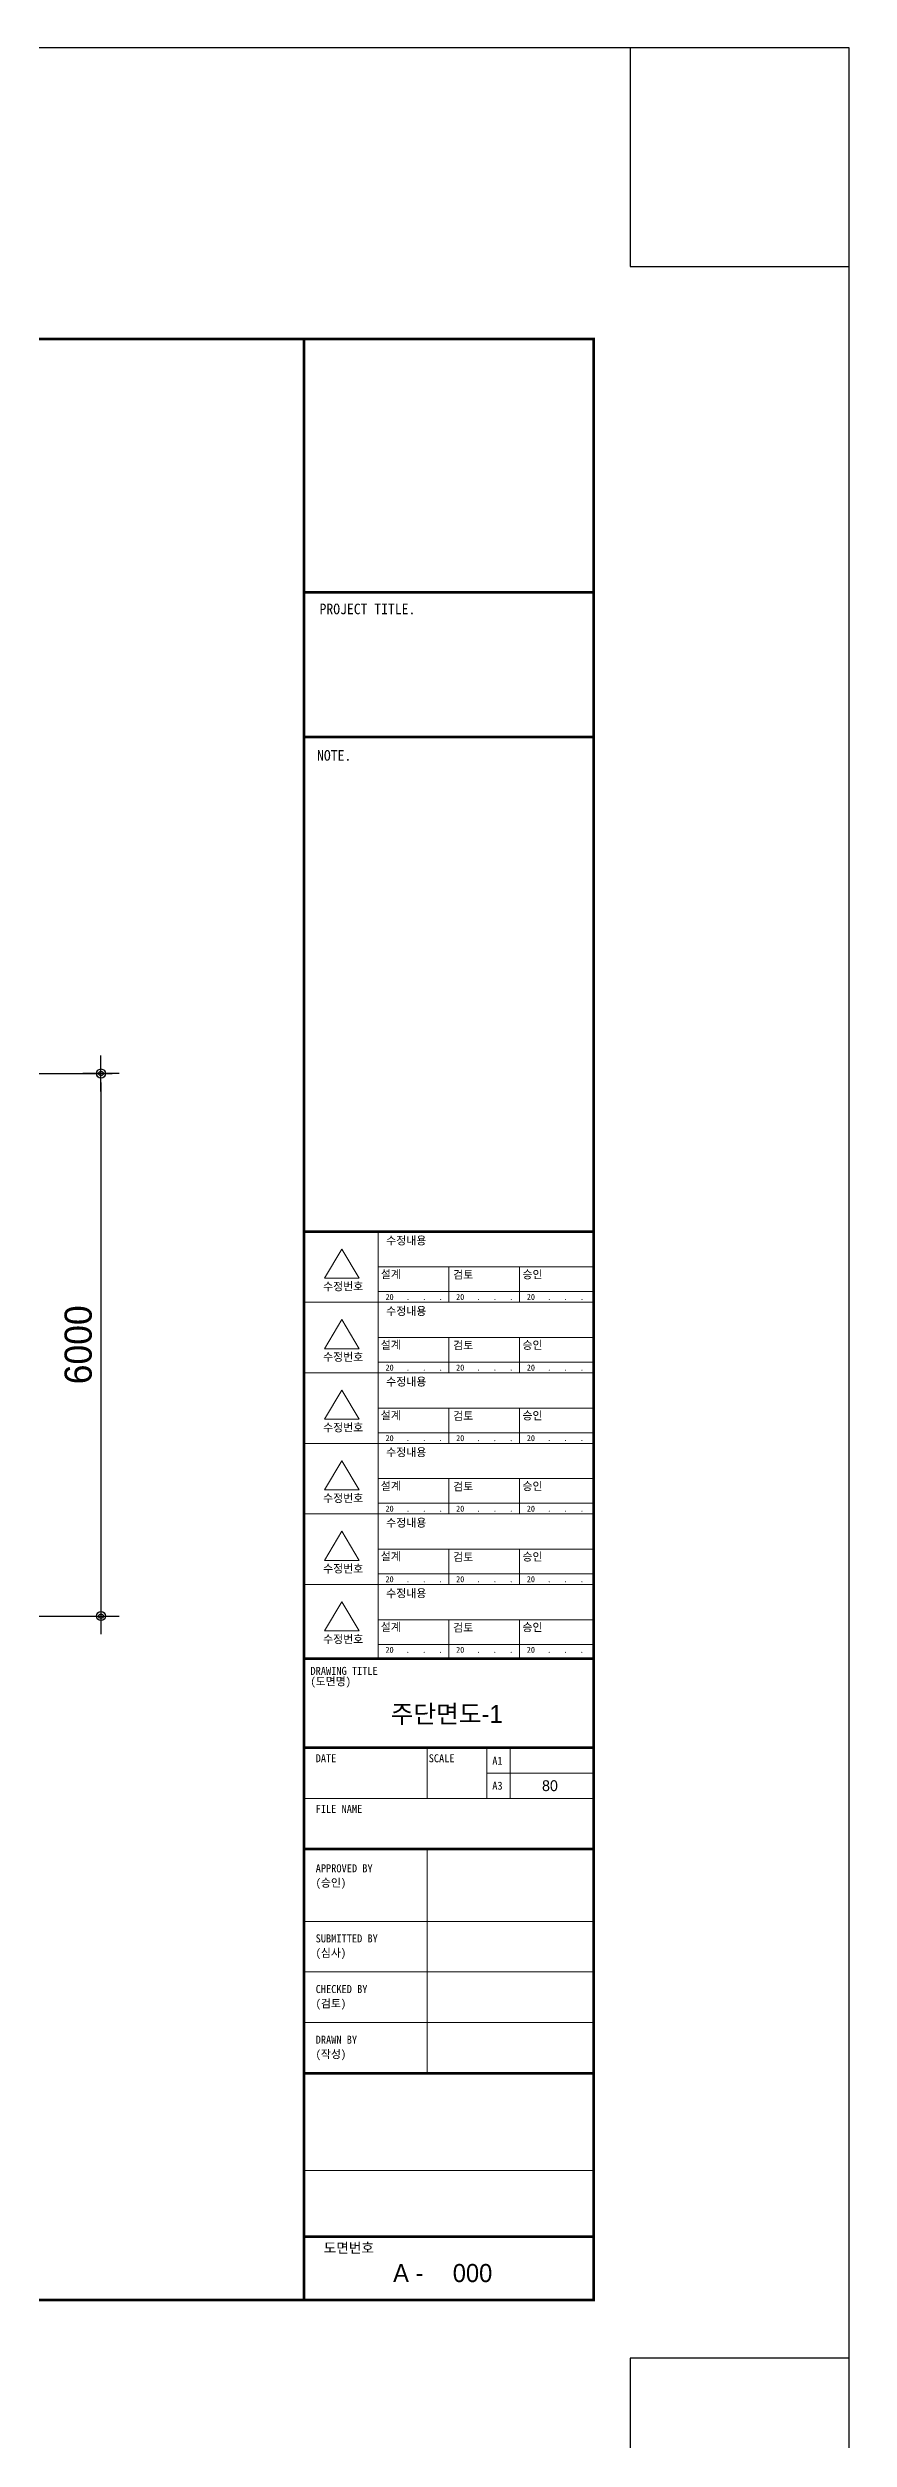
# Model space of a CAD drawing. Header units: millimetres. Extents: x 2237537 to 2823092, y 532110 to 734861.
# Drawn here: x 2458225 to 2467074, y 638504 to 664947 of the extents above; entities that cross this region are included whole.
import ezdxf
from ezdxf.enums import TextEntityAlignment as Align

# ---------------------------------------------------------------- set-up
doc = ezdxf.new("R2010")
doc.units = ezdxf.units.MM
doc.header["$LTSCALE"] = 300
doc.header["$MEASUREMENT"] = 0
doc.layers.get('0').update_dxf_attribs({"lineweight": 0})
for name, color, linetype in [('A-SHT', 9, 'Continuous'), ('BOX-T2', 4, 'Continuous'), ('COL', 2, 'Continuous'), ('DIM', 7, 'Continuous'), ('FORM', 4, 'Continuous'), ('TEX', 3, 'Continuous')]:
    doc.layers.add(name, color=color, linetype=linetype)
doc.styles.add('box4', font='GulimChe.ttf')
doc.styles.add('주열', font='Dotum.ttf')
doc.styles.add('타이틀', font='H2HDRM.TTF')
doc.styles.add('휴먼세엑스포', font='Dotum.ttf')
doc.dimstyles.new('CPDIM1', dxfattribs={"dimtxt": 3, "dimasz": 1, "dimexe": 1.25, "dimexo": 1, "dimgap": 1, "dimtad": 1, "dimdec": 0, "dimzin": 1, "dimdsep": 46, "dimtxsty": '휴먼세엑스포', "dimblk1": 'Z_DOT', "dimblk2": 'Z_DOT', "dimsah": 1, "dimcen": 2.5, "dimadec": 0, "dimazin": 0, "dimtfac": 1, "dimtdec": 0, "dimtix": 1, "dimtmove": 2, "dimatfit": 3, "dimldrblk": 'Z_DOT', "dimfxl": 1, "dimtolj": 1, "dimtzin": 1, "dimarcsym": 0})

# ---------------------------------------------------------------- blocks, each defined once
blk = doc.blocks.new('Z_DOT')
at = {"layer": 'DIM', "color": 7}
for p, q in [((-2, 0), (2, 0)), ((0, -2), (0, 2))]:
    blk.add_line(p, q, dxfattribs=at)
for radius in [0.5, 0.25]:
    blk.add_circle((0, 0), radius, dxfattribs=at)
blk = doc.blocks.new('*D142')
at = {"layer": 'DEFPOINTS', "color": 0}
for p in [(2456342, 653605), (2456342, 647605), (2458811, 647605)]:
    blk.add_point(p, dxfattribs=at)
at = {"layer": 'DIM', "color": 0, "lineweight": -2}
for p, q in [((2456442, 653605), (2458936, 653605)), ((2458811, 653505), (2458811, 647705)), ((2456442, 647605), (2458936, 647605))]:
    blk.add_line(p, q, dxfattribs=at)
at = {"layer": 'DIM', "color": 0, "lineweight": -2, "xscale": 100, "yscale": 100, "zscale": 100}
for p, rotation in [((2458811, 653605), 90), ((2458811, 647605), 270)]:
    blk.add_blockref('Z_DOT', p, dxfattribs=dict(at, rotation=rotation))
at = {"layer": 'DIM', "color": 0, "insert": (2458561, 650605), "char_height": 300, "attachment_point": 5, "rotation": 90, "style": '휴먼세엑스포'}
blk.add_mtext('\\A1;6000', dxfattribs=at)
blk = doc.blocks.new('FORM')
for p, q in [((156736, 34982), (156736, 34282)), ((157563, 34982), (157563, 34282)), ((157883, 34982), (157883, 34282)), ((157563, 34632), (159038, 34632)), ((155038, 34282), (159038, 34282)), ((156736, 33582), (156736, 30482)), ((155038, 32582), (159038, 32582)), ((155038, 31882), (159038, 31882)), ((155038, 31182), (159038, 31182))]:
    blk.add_line(p, q)
for points in [[(156063, 42115), (156063, 41140)], [(155561, 41874), (155320, 41473), (155801, 41473), (155561, 41874)], [(156063, 41627), (159038, 41627)], [(157039, 41627), (157039, 41140)], [(158014, 41627), (158014, 41140)], [(155038, 41140), (159038, 41140)], [(155038, 41140), (159038, 41140)], [(156063, 41286), (159038, 41286)], [(156063, 41140), (156063, 40164)], [(155561, 40899), (155320, 40497), (155801, 40497), (155561, 40899)], [(156063, 40652), (159038, 40652)], [(157039, 40652), (157039, 40164)], [(158014, 40652), (158014, 40164)], [(155038, 40164), (159038, 40164)], [(155038, 40164), (159038, 40164)], [(156063, 40311), (159038, 40311)], [(156063, 40164), (156063, 39189)], [(155561, 39924), (155320, 39522), (155801, 39522), (155561, 39924)], [(156063, 39677), (159038, 39677)], [(157039, 39677), (157039, 39189)], [(158014, 39677), (158014, 39189)], [(156063, 39335), (159038, 39335)], [(155038, 39189), (159038, 39189)], [(155038, 39189), (159038, 39189)], [(156063, 39189), (156063, 38214)], [(155561, 38948), (155320, 38547), (155801, 38547), (155561, 38948)], [(156063, 38702), (159038, 38702)], [(157039, 38702), (157039, 38214)], [(158014, 38702), (158014, 38214)], [(156063, 38360), (159038, 38360)], [(155038, 38214), (159038, 38214)], [(155038, 38214), (159038, 38214)], [(156063, 38214), (156063, 37239)], [(155561, 37973), (155320, 37571), (155801, 37571), (155561, 37973)], [(156063, 37726), (159038, 37726)], [(157039, 37726), (157039, 37239)], [(158014, 37726), (158014, 37239)], [(156063, 37385), (159038, 37385)], [(155038, 37239), (159038, 37239)], [(155038, 37239), (159038, 37239)], [(156063, 37239), (156063, 36213)], [(155561, 36998), (155320, 36596), (155801, 36596), (155561, 36998)], [(156063, 36751), (159038, 36751)], [(157039, 36751), (157039, 36213)], [(158014, 36751), (158014, 36213)], [(156063, 36410), (159038, 36410)], [(155038, 29140), (159038, 29140)]]:
    blk.add_lwpolyline(points)
at = {"layer": 'A-SHT'}
blk.add_lwpolyline([(157038, 42115), (159038, 42115)], dxfattribs=at)
at = {"layer": 'FORM', "flags": 128}
blk.add_lwpolyline([(162564, 26543), (159542, 26543), (159542, 23521), (162564, 23521), (162564, 58478), (159542, 58478), (159542, 55456), (162564, 55456), (162564, 58478), (115719, 58478), (115719, 55456), (118742, 55456), (118742, 58478), (115719, 58478), (115719, 23521), (118742, 23521), (118742, 26543), (115719, 26543), (115719, 23521), (162564, 23521)], dxfattribs=at)
at = {"layer": 'FORM', "const_width": 37.8}
blk.add_lwpolyline([(120245, 27347), (120245, 54452), (159038, 54452), (159038, 27347)], close=True, dxfattribs=at)
at = {"layer": 'FORM'}
for points, const_width in [([(159038, 50952), (155038, 50952)], 37.5), ([(159038, 48952), (155038, 48952)], 37.5), ([(155038, 42115), (159038, 42115)], 37.5), ([(155038, 36213), (159038, 36213)], 37.5), ([(155038, 34982), (159038, 34982)], 37.5), ([(155038, 33582), (159038, 33582)], 37.1), ([(155038, 30482), (159038, 30482)], 37.1), ([(155038, 28225), (159038, 28225)], 37.5)]:
    blk.add_lwpolyline(points, dxfattribs=dict(at, const_width=const_width))
at = {"layer": 'BOX-T2', "style": 'box4'}
for s, height, p in [('PROJECT TITLE.', 146.29, (155914, 50649)), ('NOTE.', 146.3, (155454, 48625))]:
    blk.add_text(s, height=height, dxfattribs=at).set_placement(p, align=Align.CENTER)
for s, height, p in [('수정내용', 110.6, (156172, 41937)), ('수정번호', 110.6, (155301, 41303)), ('설계', 110.6, (156098, 41472)), ('검토', 110.6, (157097, 41464)), ('승인', 110.6, (158054, 41468)), ('20   .   .   .', 82.9, (156163, 41171)), ('수정내용', 110.6, (156172, 40962)), ('20   .   .   .', 82.9, (157138, 41171)), ('20   .   .   .', 82.9, (158114, 41171)), ('수정번호', 110.6, (155301, 40328)), ('설계', 110.6, (156098, 40496)), ('검토', 110.6, (157097, 40488)), ('승인', 110.6, (158054, 40493)), ('20   .   .   .', 82.9, (156163, 40195)), ('수정내용', 110.6, (156172, 39986)), ('20   .   .   .', 82.9, (157138, 40195)), ('20   .   .   .', 82.9, (158114, 40195)), ('수정번호', 110.6, (155301, 39353)), ('설계', 110.6, (156098, 39521)), ('검토', 110.6, (157097, 39513)), ('승인', 110.6, (158054, 39518)), ('20   .   .   .', 82.9, (156163, 39220)), ('수정내용', 110.6, (156172, 39011)), ('20   .   .   .', 82.9, (157138, 39220)), ('20   .   .   .', 82.9, (158114, 39220)), ('수정번호', 110.6, (155301, 38377)), ('설계', 110.6, (156098, 38546)), ('검토', 110.6, (157097, 38538)), ('승인', 110.6, (158054, 38542)), ('20   .   .   .', 82.9, (156163, 38245)), ('수정내용', 110.6, (156172, 38036)), ('20   .   .   .', 82.9, (157138, 38245)), ('20   .   .   .', 82.9, (158114, 38245)), ('설계', 110.6, (156098, 37571)), ('검토', 110.6, (157097, 37563)), ('승인', 110.6, (158054, 37567)), ('수정번호', 110.6, (155301, 37402)), ('20   .   .   .', 82.9, (156163, 37270)), ('20   .   .   .', 82.9, (157138, 37270)), ('20   .   .   .', 82.9, (158114, 37270)), ('수정내용', 110.6, (156172, 37061)), ('설계', 110.6, (156098, 36595)), ('검토', 110.6, (157097, 36587)), ('승인', 110.6, (158054, 36592)), ('수정번호', 110.6, (155301, 36427)), ('20   .   .   .', 82.9, (156163, 36294)), ('20   .   .   .', 82.9, (157138, 36294)), ('20   .   .   .', 82.9, (158114, 36294)), ('DRAWING TITLE', 110.59, (155127, 35989)), ('(도면명)', 110.6, (155127, 35843)), ('DATE', 110.6, (155199, 34781)), ('SCALE', 110.6, (156759, 34781)), ('A1', 110.6, (157637, 34746)), ('A3', 110.6, (157637, 34402)), ('FILE NAME', 110.6, (155199, 34081)), ('APPROVED BY', 110.59, (155199, 33260)), ('(승인)', 110.6, (155199, 33060)), ('SUBMITTED BY', 110.59, (155199, 32291)), ('(심사)', 110.6, (155199, 32091)), ('CHECKED BY', 110.6, (155199, 31591)), ('(검토)', 110.6, (155199, 31391)), ('DRAWN BY', 110.6, (155199, 30891)), ('(작성)', 110.6, (155199, 30691)), ('도면번호', 138.3, (155310, 28000))]:
    blk.add_text(s, height=height, dxfattribs=at).set_placement(p)

msp = doc.modelspace()

# ---------------------------------------------------------------- linework, layer by layer
at = {"layer": 'FORM', "const_width": 30}
msp.add_lwpolyline([(2461053.7, 640041.7), (2461053.7, 661725.9)], dxfattribs=at)

# ---------------------------------------------------------------- block references
at = {"xscale": 0.7999999999883585, "yscale": 0.7999999999883585, "zscale": 0.8}
msp.add_blockref('FORM', (2337023.4, 618164.1), dxfattribs=at)

# ---------------------------------------------------------------- texts
at = {"layer": 'COL', "style": '타이틀'}
msp.add_text('주단면도-1', height=200, dxfattribs=at).set_placement((2462011.5, 646423))
at = {"layer": 'TEX', "style": '주열'}
for s, height, p in [('80', 120, (2463682.9, 645669.9)), ('000', 200, (2462696.7, 640241)), ('A - ', 200, (2462037.9, 640241))]:
    msp.add_text(s, height=height, dxfattribs=at).set_placement(p)

# ---------------------------------------------------------------- dimensions: what is measured, and where the dimension line sits
at = {"layer": 'DIM'}
dim = msp.add_linear_dim(base=(2458811.3, 647604.7), p1=(2456342.3, 653604.7), p2=(2456342.3, 647604.7), angle=90, dimstyle='CPDIM1', override={"dimscale": 100}, dxfattribs=at)
dim.commit()
dim.dimension.update_dxf_attribs({"geometry": '*D142', "text_midpoint": (2458561.1, 650604.7)})

doc.saveas('drawing.dxf')
